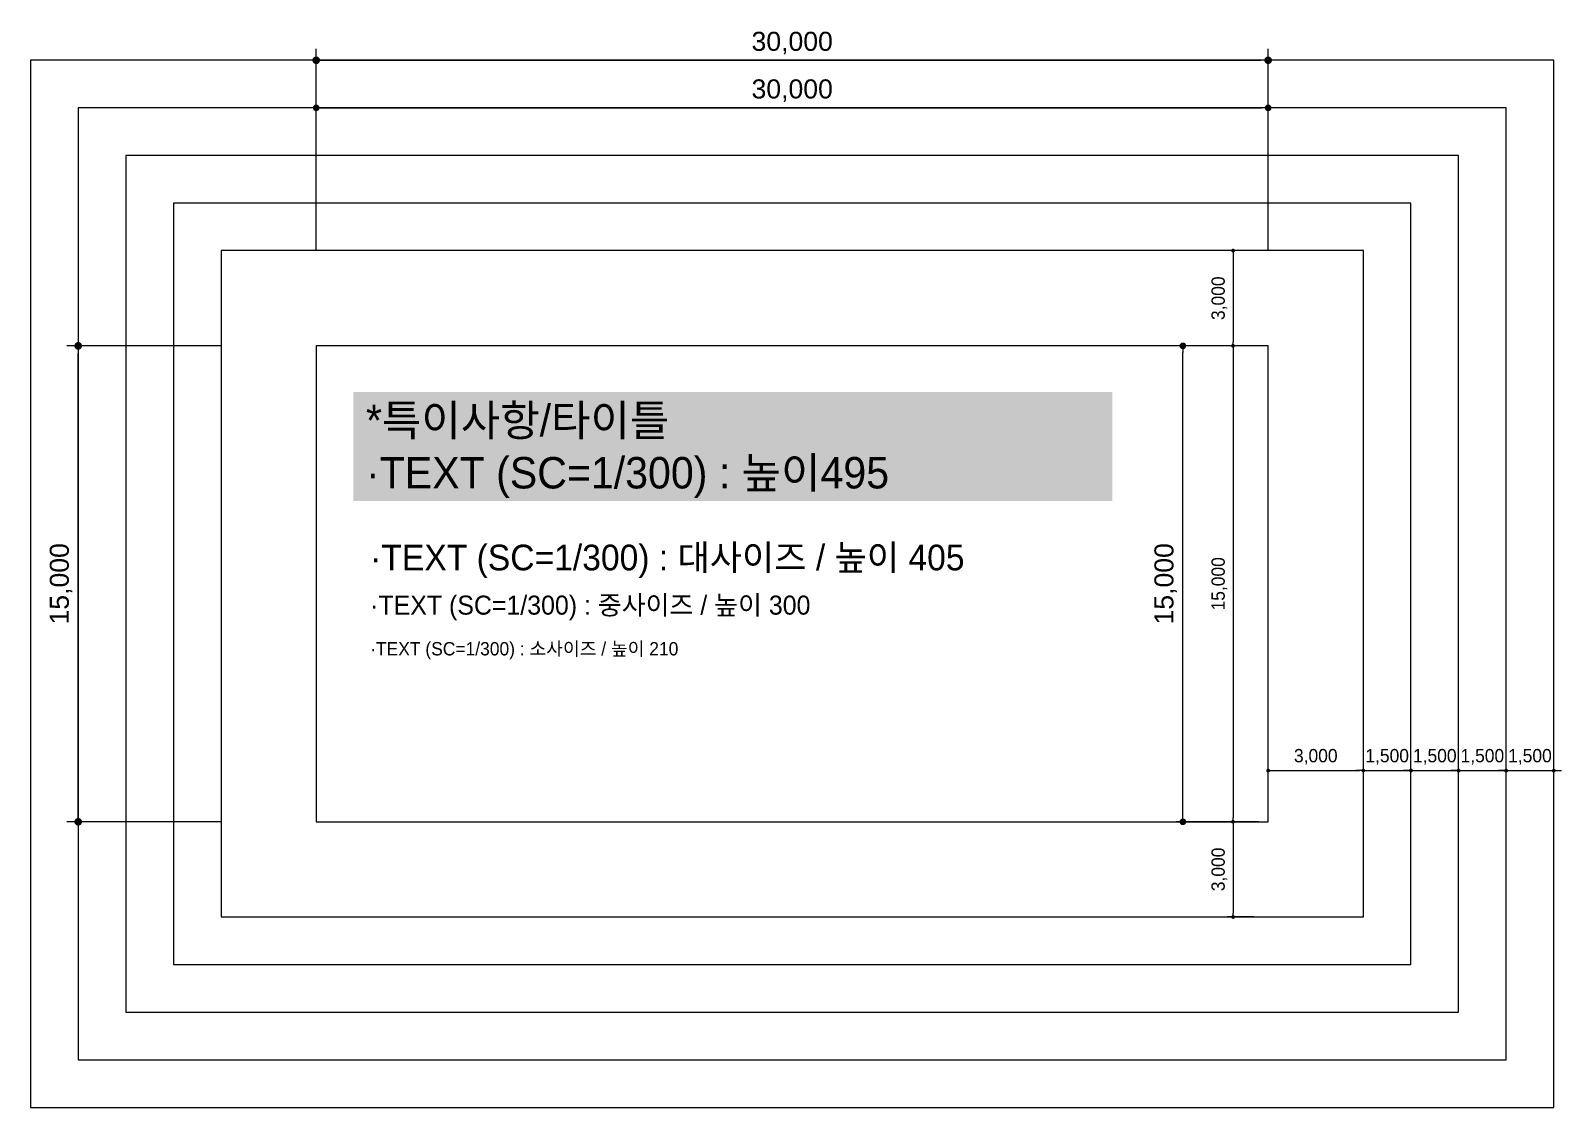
# Model space of a CAD drawing. Header units: millimetres. Extents: x -223175 to 287756, y -120611 to 352956.
# Drawn here: x -223175 to -174935, y 0 to 33934 of the extents above; entities that cross this region are included whole.
import ezdxf
from ezdxf.enums import TextEntityAlignment as Align

# ---------------------------------------------------------------- set-up
doc = ezdxf.new("R2010")
doc.units = ezdxf.units.MM
doc.header["$LTSCALE"] = 50
doc.header["$PDMODE"] = 35
doc.layers.get('DEFPOINTS').update_dxf_attribs({"color": 108})
for name, color, linetype in [('1_ 설계변경(예정작업) 240', 240, 'Continuous'), ('EL_TEXT', 4, 'Continuous'), ('I-DIM', 255, 'Continuous')]:
    doc.layers.add(name, color=color, linetype=linetype)
doc.layers.add('Defpoint_ Grid Line_ 108', color=108, linetype='Continuous', plot=False)
doc.styles.add('HY울릉도L', font='HY울릉도l.ttf')
doc.styles.get("Standard").update_dxf_attribs({"font": 'arial.ttf'})
doc.dimstyles.new('YI_DIM_300 건축', dxfattribs={"dimscale": 300, "dimtxt": 2, "dimasz": 0.8, "dimexe": 1.2, "dimexo": 10, "dimgap": 0.6, "dimtad": 1, "dimdec": 0, "dimzin": 0, "dimdsep": 46, "dimlunit": 6, "dimtxsty": 'Standard', "dimblk": 'DOT', "dimcen": 0.09, "dimdle": 1, "dimclrt": 7, "dimadec": 0, "dimazin": 0, "dimtfac": 1, "dimtdec": 0, "dimtix": 1, "dimtmove": 2, "dimatfit": 3, "dimldrblk": 'DOT', "dimfxl": 1, "dimtolj": 1, "dimtzin": 0, "dimarcsym": 0})
doc.dimstyles.new('YI_DIM_300 내부치수', dxfattribs={"dimscale": 300, "dimtxt": 2, "dimasz": 0.7, "dimexe": 0.7, "dimexo": 1, "dimgap": 0.6, "dimtad": 1, "dimdec": 0, "dimzin": 0, "dimdsep": 46, "dimlunit": 6, "dimtxsty": 'Standard', "dimblk": 'DOT', "dimcen": 0.09, "dimdle": 1, "dimclrd": 7, "dimclre": 7, "dimclrt": 3, "dimadec": 0, "dimazin": 0, "dimtfac": 1, "dimtdec": 0, "dimtix": 1, "dimtmove": 2, "dimatfit": 3, "dimldrblk": 'DOT', "dimfxl": 1, "dimtolj": 1, "dimtzin": 0, "dimarcsym": 0})
doc.dimstyles.new('YI_DIM_300 안목치수', dxfattribs={"dimscale": 300, "dimtxt": 2, "dimasz": 0.7, "dimexe": 0.7, "dimexo": 10, "dimgap": 0.6, "dimtad": 1, "dimdec": 0, "dimzin": 0, "dimdsep": 46, "dimlunit": 6, "dimtxsty": 'Standard', "dimblk": 'DOT', "dimcen": 0.09, "dimdle": 1, "dimclrd": 7, "dimclre": 7, "dimclrt": 3, "dimadec": 0, "dimazin": 0, "dimtfac": 1, "dimtdec": 0, "dimtix": 1, "dimtmove": 2, "dimatfit": 3, "dimldrblk": 'DOT', "dimfxl": 1, "dimtolj": 1, "dimtzin": 0, "dimarcsym": 0})
doc.dimstyles.new('YI_DIM_300 최소치수', dxfattribs={"dimscale": 300, "dimtxt": 1.4, "dimasz": 0.4, "dimexe": 0.6, "dimexo": 1.5, "dimgap": 0.6, "dimtad": 1, "dimdec": 0, "dimdsep": 46, "dimlunit": 6, "dimtxsty": 'HY울릉도L', "dimblk": 'DOT', "dimcen": 5, "dimdle": 1.5, "dimclrd": 14, "dimclre": 14, "dimclrt": 7, "dimadec": 0, "dimazin": 0, "dimtfac": 1, "dimtdec": 0, "dimtix": 1, "dimtmove": 2, "dimatfit": 3, "dimldrblk": 'DOT', "dimfxl": 1, "dimtolj": 1, "dimtzin": 0, "dimarcsym": 0})

# ---------------------------------------------------------------- blocks, each defined once
blk = doc.blocks.new('_Dot')
at = {"color": 0, "linetype": 'ByBlock', "lineweight": -2}
blk.add_line((-0.5, 0), (-1, 0), dxfattribs=at)
at = {"color": 0, "linetype": 'ByBlock', "const_width": 0.5}
blk.add_lwpolyline([(-0.25, 0, 1), (0.25, 0, 1)], format="xyb", close=True, dxfattribs=at)
blk = doc.blocks.new('*D1352')
at = {"layer": 'DEFPOINTS', "color": 0}
for p in [(-221675, 24000), (-214175, 24000), (-214175, 9000)]:
    blk.add_point(p, dxfattribs=at)
at = {"layer": 'I-DIM', "color": 0, "lineweight": -2}
for p, q in [((-217175, 24000), (-222035, 24000)), ((-221675, 9240), (-221675, 23760)), ((-217175, 9000), (-222035, 9000))]:
    blk.add_line(p, q, dxfattribs=at)
at = {"layer": 'I-DIM', "color": 0, "linetype": 'ByBlock', "lineweight": -2, "xscale": 240, "yscale": 240, "zscale": 240}
for p, rotation in [((-221675, 24000), 90), ((-221675, 9000), 270)]:
    blk.add_blockref('_Dot', p, dxfattribs=dict(at, rotation=rotation))
at = {"layer": 'I-DIM', "color": 7, "insert": (-222215, 16500), "char_height": 600, "attachment_point": 5, "rotation": 90}
blk.add_mtext('\\A1;15,000', dxfattribs=at)
blk = doc.blocks.new('*D1353')
at = {"layer": 'DEFPOINTS', "color": 0}
for p in [(-184175, 33000), (-214175, 24000), (-184175, 24000)]:
    blk.add_point(p, dxfattribs=at)
at = {"layer": 'I-DIM', "color": 0, "lineweight": -2}
for p, q in [((-214175, 27000), (-214175, 33360)), ((-184175, 27000), (-184175, 33360)), ((-213935, 33000), (-184415, 33000))]:
    blk.add_line(p, q, dxfattribs=at)
at = {"layer": 'I-DIM', "color": 0, "linetype": 'ByBlock', "lineweight": -2, "xscale": 240, "yscale": 240, "zscale": 240, "rotation": 180}
blk.add_blockref('_Dot', (-214175, 33000), dxfattribs=at)
at = {"layer": 'I-DIM', "color": 0, "linetype": 'ByBlock', "lineweight": -2, "xscale": 240, "yscale": 240, "zscale": 240}
blk.add_blockref('_Dot', (-184175, 33000), dxfattribs=at)
at = {"layer": 'I-DIM', "color": 7, "insert": (-199175, 33541), "char_height": 600, "attachment_point": 5}
blk.add_mtext('\\A1;30,000', dxfattribs=at)
blk = doc.blocks.new('*D1354')
at = {"layer": 'DEFPOINTS', "color": 0}
for p in [(-184175, 27000), (-185282, 24000), (-184175, 24000)]:
    blk.add_point(p, dxfattribs=at)
at = {"layer": 'I-DIM', "color": 14, "lineweight": -2}
for p, q in [((-184625, 27000), (-185462, 27000)), ((-185282, 26880), (-185282, 24120)), ((-184625, 24000), (-185462, 24000))]:
    blk.add_line(p, q, dxfattribs=at)
at = {"layer": 'I-DIM', "color": 14, "linetype": 'ByBlock', "lineweight": -2, "xscale": 120, "yscale": 120, "zscale": 120}
for p, rotation in [((-185282, 27000), 90), ((-185282, 24000), 270)]:
    blk.add_blockref('_Dot', p, dxfattribs=dict(at, rotation=rotation))
at = {"layer": 'I-DIM', "color": 7, "insert": (-185714, 25500), "char_height": 420, "attachment_point": 5, "rotation": 90, "style": 'HY울릉도L'}
blk.add_mtext('\\A1;3,000', dxfattribs=at)
blk = doc.blocks.new('*D1355')
at = {"layer": 'DEFPOINTS', "color": 0}
for p in [(-184175, 24000), (-185282, 9000), (-184175, 9000)]:
    blk.add_point(p, dxfattribs=at)
at = {"layer": 'I-DIM', "color": 14, "lineweight": -2}
for p, q in [((-184625, 24000), (-185462, 24000)), ((-185282, 23880), (-185282, 9120)), ((-184625, 9000), (-185462, 9000))]:
    blk.add_line(p, q, dxfattribs=at)
at = {"layer": 'I-DIM', "color": 14, "linetype": 'ByBlock', "lineweight": -2, "xscale": 120, "yscale": 120, "zscale": 120}
for p, rotation in [((-185282, 24000), 90), ((-185282, 9000), 270)]:
    blk.add_blockref('_Dot', p, dxfattribs=dict(at, rotation=rotation))
at = {"layer": 'I-DIM', "color": 7, "insert": (-185714, 16500), "char_height": 420, "attachment_point": 5, "rotation": 90, "style": 'HY울릉도L'}
blk.add_mtext('\\A1;15,000', dxfattribs=at)
blk = doc.blocks.new('*D1356')
at = {"layer": 'DEFPOINTS', "color": 0}
for p in [(-184175, 9000), (-185282, 6000), (-184175, 6000)]:
    blk.add_point(p, dxfattribs=at)
at = {"layer": 'I-DIM', "color": 14, "lineweight": -2}
for p, q in [((-184625, 9000), (-185462, 9000)), ((-185282, 8880), (-185282, 6120)), ((-184625, 6000), (-185462, 6000))]:
    blk.add_line(p, q, dxfattribs=at)
at = {"layer": 'I-DIM', "color": 14, "linetype": 'ByBlock', "lineweight": -2, "xscale": 120, "yscale": 120, "zscale": 120}
for p, rotation in [((-185282, 9000), 90), ((-185282, 6000), 270)]:
    blk.add_blockref('_Dot', p, dxfattribs=dict(at, rotation=rotation))
at = {"layer": 'I-DIM', "color": 7, "insert": (-185714, 7500), "char_height": 420, "attachment_point": 5, "rotation": 90, "style": 'HY울릉도L'}
blk.add_mtext('\\A1;3,000', dxfattribs=at)
blk = doc.blocks.new('*D1357')
at = {"layer": 'DEFPOINTS', "color": 0}
for p in [(-179675, 10614), (-181175, 9000), (-179675, 9000)]:
    blk.add_point(p, dxfattribs=at)
at = {"layer": 'I-DIM', "color": 14, "lineweight": -2}
for p, q in [((-181295, 10614), (-181415, 10614)), ((-181175, 9450), (-181175, 10794)), ((-181175, 10614), (-179675, 10614)), ((-179675, 9450), (-179675, 10794)), ((-179555, 10614), (-179435, 10614))]:
    blk.add_line(p, q, dxfattribs=at)
at = {"layer": 'I-DIM', "color": 14, "linetype": 'ByBlock', "lineweight": -2, "xscale": 120, "yscale": 120, "zscale": 120}
blk.add_blockref('_Dot', (-181175, 10614), dxfattribs=at)
at = {"layer": 'I-DIM', "color": 14, "linetype": 'ByBlock', "lineweight": -2, "xscale": 120, "yscale": 120, "zscale": 120, "rotation": 180}
blk.add_blockref('_Dot', (-179675, 10614), dxfattribs=at)
at = {"layer": 'I-DIM', "color": 7, "insert": (-180425, 11046), "char_height": 420, "attachment_point": 5, "style": 'HY울릉도L'}
blk.add_mtext('\\A1;1,500', dxfattribs=at)
blk = doc.blocks.new('*D1358')
at = {"layer": 'DEFPOINTS', "color": 0}
for p in [(-178175, 10614), (-179675, 9000), (-178175, 9000)]:
    blk.add_point(p, dxfattribs=at)
at = {"layer": 'I-DIM', "color": 14, "lineweight": -2}
for p, q in [((-179795, 10614), (-179915, 10614)), ((-179675, 9450), (-179675, 10794)), ((-179675, 10614), (-178175, 10614)), ((-178175, 9450), (-178175, 10794)), ((-178055, 10614), (-177935, 10614))]:
    blk.add_line(p, q, dxfattribs=at)
at = {"layer": 'I-DIM', "color": 14, "linetype": 'ByBlock', "lineweight": -2, "xscale": 120, "yscale": 120, "zscale": 120}
blk.add_blockref('_Dot', (-179675, 10614), dxfattribs=at)
at = {"layer": 'I-DIM', "color": 14, "linetype": 'ByBlock', "lineweight": -2, "xscale": 120, "yscale": 120, "zscale": 120, "rotation": 180}
blk.add_blockref('_Dot', (-178175, 10614), dxfattribs=at)
at = {"layer": 'I-DIM', "color": 7, "insert": (-178925, 11046), "char_height": 420, "attachment_point": 5, "style": 'HY울릉도L'}
blk.add_mtext('\\A1;1,500', dxfattribs=at)
blk = doc.blocks.new('*D1359')
at = {"layer": 'DEFPOINTS', "color": 0}
for p in [(-176675, 10614), (-178175, 9000), (-176675, 9000)]:
    blk.add_point(p, dxfattribs=at)
at = {"layer": 'I-DIM', "color": 14, "lineweight": -2}
for p, q in [((-178295, 10614), (-178415, 10614)), ((-178175, 9450), (-178175, 10794)), ((-178175, 10614), (-176675, 10614)), ((-176675, 9450), (-176675, 10794)), ((-176555, 10614), (-176435, 10614))]:
    blk.add_line(p, q, dxfattribs=at)
at = {"layer": 'I-DIM', "color": 14, "linetype": 'ByBlock', "lineweight": -2, "xscale": 120, "yscale": 120, "zscale": 120}
blk.add_blockref('_Dot', (-178175, 10614), dxfattribs=at)
at = {"layer": 'I-DIM', "color": 14, "linetype": 'ByBlock', "lineweight": -2, "xscale": 120, "yscale": 120, "zscale": 120, "rotation": 180}
blk.add_blockref('_Dot', (-176675, 10614), dxfattribs=at)
at = {"layer": 'I-DIM', "color": 7, "insert": (-177425, 11046), "char_height": 420, "attachment_point": 5, "style": 'HY울릉도L'}
blk.add_mtext('\\A1;1,500', dxfattribs=at)
blk = doc.blocks.new('*D1360')
at = {"layer": 'DEFPOINTS', "color": 0}
for p in [(-175175, 10614), (-176675, 9000), (-175175, 9000)]:
    blk.add_point(p, dxfattribs=at)
at = {"layer": 'I-DIM', "color": 14, "lineweight": -2}
for p, q in [((-176795, 10614), (-176915, 10614)), ((-176675, 9450), (-176675, 10794)), ((-176675, 10614), (-175175, 10614)), ((-175175, 9450), (-175175, 10794)), ((-175055, 10614), (-174935, 10614))]:
    blk.add_line(p, q, dxfattribs=at)
at = {"layer": 'I-DIM', "color": 14, "linetype": 'ByBlock', "lineweight": -2, "xscale": 120, "yscale": 120, "zscale": 120}
blk.add_blockref('_Dot', (-176675, 10614), dxfattribs=at)
at = {"layer": 'I-DIM', "color": 14, "linetype": 'ByBlock', "lineweight": -2, "xscale": 120, "yscale": 120, "zscale": 120, "rotation": 180}
blk.add_blockref('_Dot', (-175175, 10614), dxfattribs=at)
at = {"layer": 'I-DIM', "color": 7, "insert": (-175925, 11046), "char_height": 420, "attachment_point": 5, "style": 'HY울릉도L'}
blk.add_mtext('\\A1;1,500', dxfattribs=at)
blk = doc.blocks.new('*D1361')
at = {"layer": 'DEFPOINTS', "color": 0}
for p in [(-184175, 31500), (-214175, 24000), (-184175, 24000)]:
    blk.add_point(p, dxfattribs=at)
at = {"layer": 'I-DIM', "color": 7, "lineweight": -2}
for p, q in [((-214175, 27000), (-214175, 31710)), ((-213965, 31500), (-184385, 31500)), ((-184175, 27000), (-184175, 31710))]:
    blk.add_line(p, q, dxfattribs=at)
at = {"layer": 'I-DIM', "color": 7, "linetype": 'ByBlock', "lineweight": -2, "xscale": 210, "yscale": 210, "zscale": 210, "rotation": 180}
blk.add_blockref('_Dot', (-214175, 31500), dxfattribs=at)
at = {"layer": 'I-DIM', "color": 7, "linetype": 'ByBlock', "lineweight": -2, "xscale": 210, "yscale": 210, "zscale": 210}
blk.add_blockref('_Dot', (-184175, 31500), dxfattribs=at)
at = {"layer": 'I-DIM', "color": 3, "insert": (-199175, 32041), "char_height": 600, "attachment_point": 5}
blk.add_mtext('\\A1;30,000', dxfattribs=at)
blk = doc.blocks.new('*D1362')
at = {"layer": 'DEFPOINTS', "color": 0}
for p in [(-186863, 24000), (-184175, 24000), (-184175, 9000)]:
    blk.add_point(p, dxfattribs=at)
at = {"layer": 'I-DIM', "color": 7, "lineweight": -2}
for p, q in [((-184475, 24000), (-187073, 24000)), ((-186863, 9210), (-186863, 23790)), ((-184475, 9000), (-187073, 9000))]:
    blk.add_line(p, q, dxfattribs=at)
at = {"layer": 'I-DIM', "color": 7, "linetype": 'ByBlock', "lineweight": -2, "xscale": 210, "yscale": 210, "zscale": 210}
for p, rotation in [((-186863, 24000), 90), ((-186863, 9000), 270)]:
    blk.add_blockref('_Dot', p, dxfattribs=dict(at, rotation=rotation))
at = {"layer": 'I-DIM', "color": 3, "insert": (-187404, 16500), "char_height": 600, "attachment_point": 5, "rotation": 90}
blk.add_mtext('\\A1;15,000', dxfattribs=at)
blk = doc.blocks.new('*D1400')
at = {"layer": 'DEFPOINTS', "color": 0}
for p in [(-181175, 10614), (-184175, 9000), (-181175, 9000)]:
    blk.add_point(p, dxfattribs=at)
at = {"layer": 'I-DIM', "color": 14, "lineweight": -2}
for p, q in [((-184175, 9450), (-184175, 10794)), ((-184055, 10614), (-181295, 10614)), ((-181175, 9450), (-181175, 10794))]:
    blk.add_line(p, q, dxfattribs=at)
at = {"layer": 'I-DIM', "color": 14, "linetype": 'ByBlock', "lineweight": -2, "xscale": 120, "yscale": 120, "zscale": 120, "rotation": 180}
blk.add_blockref('_Dot', (-184175, 10614), dxfattribs=at)
at = {"layer": 'I-DIM', "color": 14, "linetype": 'ByBlock', "lineweight": -2, "xscale": 120, "yscale": 120, "zscale": 120}
blk.add_blockref('_Dot', (-181175, 10614), dxfattribs=at)
at = {"layer": 'I-DIM', "color": 7, "insert": (-182675, 11046), "char_height": 420, "attachment_point": 5, "style": 'HY울릉도L'}
blk.add_mtext('\\A1;3,000', dxfattribs=at)

msp = doc.modelspace()

# ---------------------------------------------------------------- linework, layer by layer
at = {"layer": 'Defpoint_ Grid Line_ 108'}
for points in [[(-175174.7429, 0), (-175174.7429, 33000), (-223174.7429, 33000), (-223174.7429, 0)], [(-176674.7429, 1500), (-176674.7429, 31500), (-221674.7429, 31500), (-221674.7429, 1500)], [(-178174.7429, 3000), (-178174.7429, 30000), (-220174.7429, 30000), (-220174.7429, 3000)], [(-179674.7429, 4500), (-179674.7429, 28500), (-218674.7429, 28500), (-218674.7429, 4500)], [(-181174.7429, 6000), (-181174.7429, 27000), (-217174.7429, 27000), (-217174.7429, 6000)], [(-184174.7429, 9000), (-184174.7429, 24000), (-214174.7429, 24000), (-214174.7429, 9000)]]:
    msp.add_lwpolyline(points, close=True, dxfattribs=at)

# ---------------------------------------------------------------- texts
at = {"layer": '1_ 설계변경(예정작업) 240', "color": 7, "insert": (-212605.5958, 20677.1323), "char_height": 990, "width": 23118.712268, "attachment_point": 4, "style": 'HY울릉도L', "bg_fill": 1, "box_fill_scale": 1.4, "bg_fill_color": 8, "bg_fill_transparency": 11079682}
msp.add_mtext('\\A1;*특이사항/타이틀\\P·TEXT (SC=1/300) : 높이495', dxfattribs=at)
at = {"layer": 'EL_TEXT', "ltscale": 0.5, "style": 'HY울릉도L'}
for s, height, p in [('·TEXT (SC=1/300) : 대사이즈 / 높이 405', 810, (-212474.6219, 17328.9508, 0)), ('·TEXT (SC=1/300) : 중사이즈 / 높이 300', 600, (-212474.6219, 15828.9508, 0)), ('·TEXT (SC=1/300) : 소사이즈 / 높이 210', 420, (-212474.6219, 14453.8955, 0))]:
    msp.add_text(s, height=height, dxfattribs=at).set_placement(p, align=Align.MIDDLE_LEFT)

# ---------------------------------------------------------------- dimensions: what is measured, and where the dimension line sits
at = {"layer": 'I-DIM'}
for base, p1, p2, dimstyle, picture, middle in [((-184174.7429, 33000), (-214174.7429, 24000), (-184174.7429, 24000), 'YI_DIM_300 건축', '*D1353', (-199174.7429, 33540.573)), ((-184174.7429, 31500), (-214174.7429, 24000), (-184174.7429, 24000), 'YI_DIM_300 안목치수', '*D1361', (-199174.7429, 32040.573)), ((-181174.7429, 10613.9812), (-184174.7429, 9000), (-181174.7429, 9000), 'YI_DIM_300 최소치수', '*D1400', (-182674.7429, 11045.8673)), ((-179674.7429, 10613.9812), (-181174.7429, 9000), (-179674.7429, 9000), 'YI_DIM_300 최소치수', '*D1357', (-180424.7429, 11045.5823)), ((-178174.7429, 10613.9812), (-179674.7429, 9000), (-178174.7429, 9000), 'YI_DIM_300 최소치수', '*D1358', (-178924.7429, 11045.5823)), ((-176674.7429, 10613.9812), (-178174.7429, 9000), (-176674.7429, 9000), 'YI_DIM_300 최소치수', '*D1359', (-177424.7429, 11045.5823)), ((-175174.7429, 10613.9812), (-176674.7429, 9000), (-175174.7429, 9000), 'YI_DIM_300 최소치수', '*D1360', (-175924.7429, 11045.5823))]:
    dim = msp.add_linear_dim(base=base, p1=p1, p2=p2, dimstyle=dimstyle, dxfattribs=at)
    dim.commit()
    dim.dimension.update_dxf_attribs({"geometry": picture, "text_midpoint": middle})
for base, p1, p2, dimstyle, picture, middle in [((-185282.0022, 24000), (-184174.7429, 27000), (-184174.7429, 24000), 'YI_DIM_300 최소치수', '*D1354', (-185713.8882, 25500)), ((-221674.7429, 24000), (-214174.7429, 9000), (-214174.7429, 24000), 'YI_DIM_300 건축', '*D1352', (-222215.3158, 16500)), ((-186863.39, 24000), (-184174.7429, 9000), (-184174.7429, 24000), 'YI_DIM_300 내부치수', '*D1362', (-187403.963, 16500)), ((-185282.0022, 9000), (-184174.7429, 24000), (-184174.7429, 9000), 'YI_DIM_300 최소치수', '*D1355', (-185713.6032, 16500)), ((-185282.0022, 6000), (-184174.7429, 9000), (-184174.7429, 6000), 'YI_DIM_300 최소치수', '*D1356', (-185713.8882, 7500))]:
    dim = msp.add_linear_dim(base=base, p1=p1, p2=p2, angle=90, dimstyle=dimstyle, dxfattribs=at)
    dim.commit()
    dim.dimension.update_dxf_attribs({"geometry": picture, "text_midpoint": middle})

doc.saveas('drawing.dxf')
